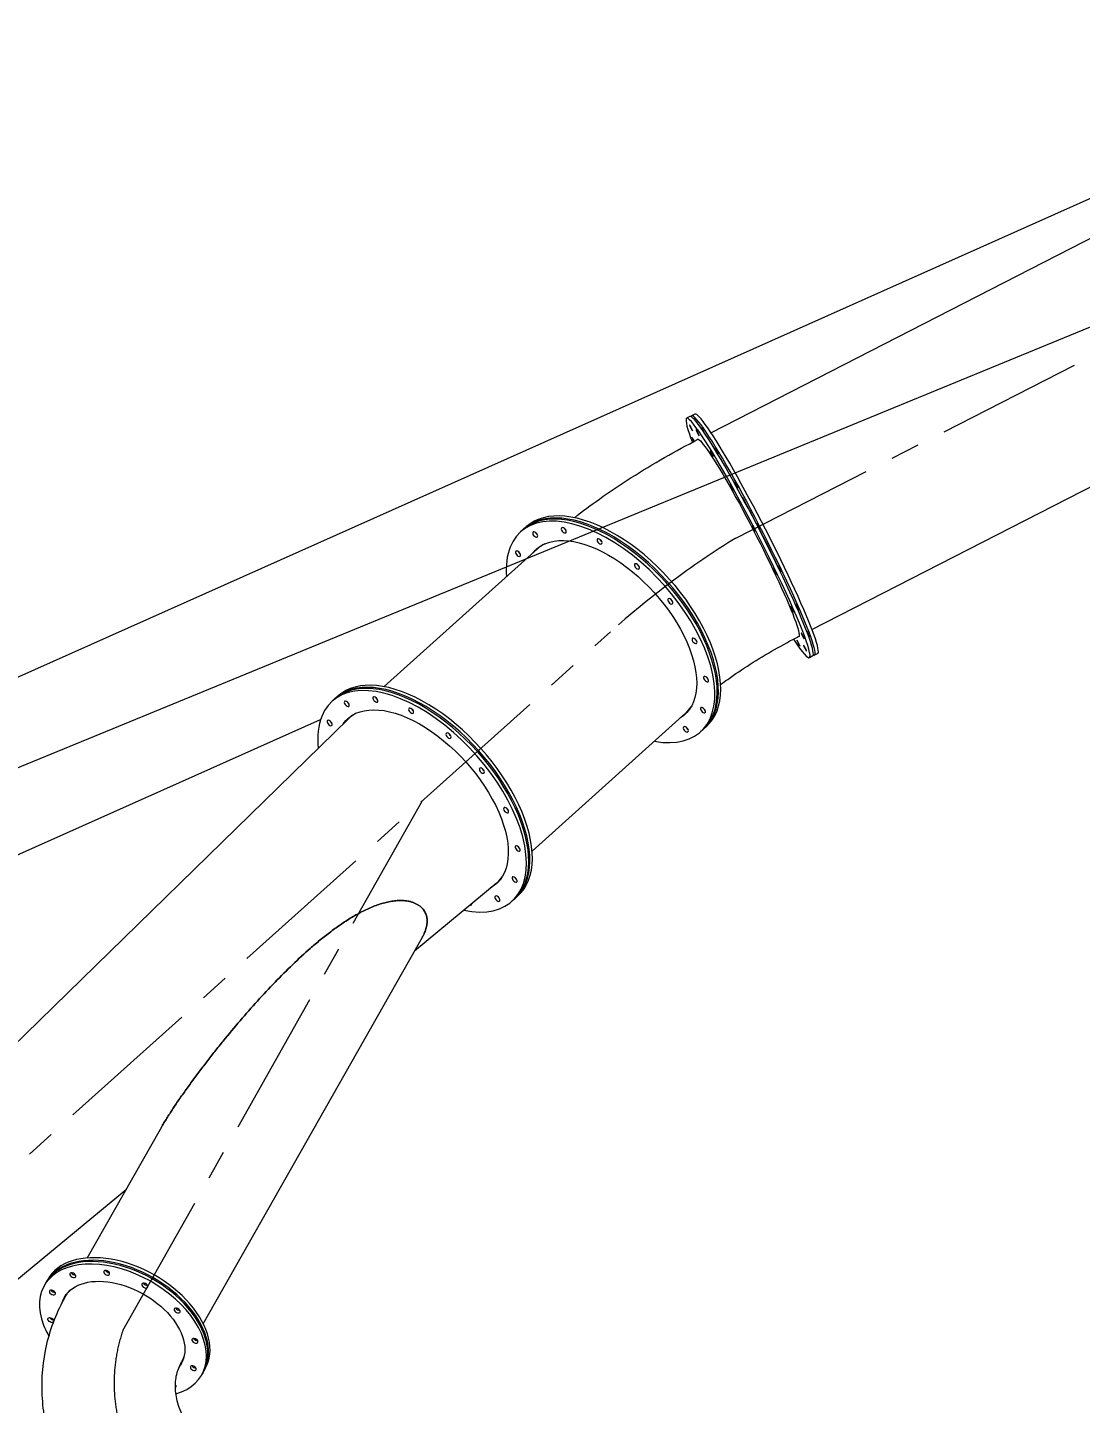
# Model space of a CAD drawing. Header units: inches. Extents: x -350577 to -266477, y -437959 to -377535.
# Drawn here: x -344682 to -342431, y -393571 to -390630 of the extents above; entities that cross this region are included whole.
import ezdxf

# ---------------------------------------------------------------- set-up
doc = ezdxf.new("R2010")
doc.units = ezdxf.units.IN
doc.header["$MEASUREMENT"] = 0
doc.linetypes.add('CENTER', pattern=[2, 1.25, -0.25, 0.25, -0.25])
doc.layers.add('CENTER       (itatec)', color=4, linetype='CENTER', lineweight=9)
doc.layers.add('ORGINAL (itatec)', color=3, linetype='Continuous', lineweight=9)
doc.styles.add('Geniso', font='geniso.shx', dxfattribs={"oblique": 15})
doc.dimstyles.new('scale 1b100', dxfattribs={"dimscale": 100, "dimtxt": 3, "dimasz": 2.5, "dimexe": 1, "dimexo": 1, "dimgap": 1, "dimtad": 1, "dimdec": 0, "dimzin": 0, "dimdsep": 46, "dimtxsty": 'Geniso', "dimcen": 0, "dimclrd": 1, "dimclre": 1, "dimclrt": 7, "dimadec": 0, "dimazin": 0, "dimtfac": 1, "dimtdec": 0, "dimtmove": 0, "dimatfit": 3, "dimfxl": 0.75, "dimtolj": 1, "dimtzin": 0, "dimarcsym": 0})

# ---------------------------------------------------------------- blocks, each defined once
blk = doc.blocks.new('*D31')
at = {"layer": 'Defpoints', "color": 0, "transparency": 16777216}
for p in [(-345505.2, -381405.4), (-331896.3, -383693), (-345505.2, -394816.5)]:
    blk.add_point(p, dxfattribs=at)
at = {"layer": 'ORGINAL (itatec)', "color": 1, "lineweight": -2, "transparency": 16777216}
for p, q in [((-345505.2, -394716.5), (-345505.2, -381305.4)), ((-331896.3, -383593), (-331896.3, -381305.4)), ((-332146.3, -381405.4), (-345255.2, -381405.4))]:
    blk.add_line(p, q, dxfattribs=at)
at = {"layer": 'ORGINAL (itatec)', "color": 1, "transparency": 16777216}
for points in [[(-345255.2, -381363.7), (-345255.2, -381447.1), (-345505.2, -381405.4)], [(-332146.3, -381363.7), (-332146.3, -381447.1), (-331896.3, -381405.4)]]:
    blk.add_solid(points, dxfattribs=at)
at = {"layer": 'ORGINAL (itatec)', "color": 7, "transparency": 16777216, "insert": (-338700.7, -381155.4), "char_height": 300, "attachment_point": 5, "style": 'Geniso'}
blk.add_mtext('\\A1;13609', dxfattribs=at)

msp = doc.modelspace()

# ---------------------------------------------------------------- linework, layer by layer
at = {"layer": 'CENTER       (itatec)', "ltscale": 250}
for points in [[(-345505.2, -394816.5), (-345505.2, -394046, -0.200576), (-345328.5, -393623.1), (-343435.8, -391922, -0.044523), (-343167.9, -391721.3), (-336251.6, -388191.3)], [(-343505.2, -395611.1), (-343505.2, -394904.9, 0.180036), (-343613.9, -394612.8), (-344403.9, -393764.1, -0.276852), (-344478.1, -393415.2, -0.797153), (-344478.1, -393415.2), (-343838.5, -392284)]]:
    msp.add_lwpolyline(points, format="xyb", dxfattribs=at)
at = {"layer": 'ORGINAL (itatec)', "extrusion": (0, 1, 0)}
for p, q in [((-344873.5, -392094.5), (-341792.7, -390719.1)), ((-343221.1, -391496.1), (-341767.8, -390750.6)), ((-343005.2, -391916.9), (-341551.9, -391171.4)), ((-343266, -391461.8), (-343273.1, -391465.4)), ((-343255.4, -391456.3), (-343262.5, -391460)), ((-343623, -391703.7), (-343628, -391708.2)), ((-343615.4, -391696.9), (-343620.4, -391701.4)), ((-343591.4, -391743.9), (-343919.7, -392039)), ((-343003.6, -391973.4), (-343010.7, -391977.1)), ((-342992.9, -391968), (-343000, -391971.6)), ((-344018.1, -392058.8), (-344023.1, -392063.4)), ((-344025.7, -392065.6), (-344030.7, -392070.2)), ((-345049.5, -393136.5), (-343996.1, -392107.7)), ((-344732, -392411.4), (-344055.4, -392109.3)), ((-343275.2, -392095.7), (-343603.5, -392390.8)), ((-343238.6, -392131.3), (-343243.6, -392135.9)), ((-343231, -392124.5), (-343236.1, -392129.1)), ((-343854.7, -392603.8), (-343680, -392459.4)), ((-343641.3, -392493.3), (-343646.4, -392497.8)), ((-343633.7, -392486.5), (-343638.8, -392491)), ((-344306.2, -393400.8), (-343838, -392574.3)), ((-344554.2, -393260.4), (-344398, -392984.7)), ((-344815, -393397.6), (-344470.7, -393113)), ((-344643.4, -393314.3), (-344646.4, -393319.8)), ((-344638.7, -393306.2), (-344641.8, -393311.6)), ((-344302, -393496.9), (-344305.1, -393502.4)), ((-344306.6, -393505.1), (-344309.7, -393510.5))]:
    msp.add_line(p, q, dxfattribs=at)
at = {"layer": 'ORGINAL (itatec)'}
msp.add_lwpolyline([(-345033.4, -393916.5), (-345105.2, -392712.9, -0.280798), (-344799.5, -392251.5), (-341661.3, -390961.7)], format="xyb", dxfattribs=at)
for centre, major_axis, ratio, start_param, end_param in [((-343141.9, -391721.3), (-131.2, 255.8), 0.075568, 0.046224, 0.605265), ((-343141.9, -391721.3), (131.2, -255.8), 0.075568, -0.604205, 3.187816), ((-343134.8, -391717.6), (131.2, -255.8), 0.075568, 0, 3.141593), ((-343131.2, -391715.8), (-131.2, 255.8), 0.075568, 0.046224, 0.091923), ((-343131.2, -391715.8), (131.2, -255.8), 0.075568, -0.091923, 3.187816), ((-343124.1, -391712.1), (131.2, -255.8), 0.075568, 0, 3.141593), ((-343430.8, -391917.5), (192.2, -213.8), 0.528892, 0, 3.141593), ((-343423.2, -391910.7), (192.2, -213.8), 0.528892, 0, 3.141593), ((-343435.8, -391922), (192.2, -213.8), 0.528892, -0.604813, 3.39528), ((-343428.3, -391915.2), (192.2, -213.8), 0.528892, -0.011163, 3.152756), ((-343591.8, -391709.3), (4.68, -5.21), 0.528892, -1.981233, -1.16036), ((-343530.6, -391700.1), (4.68, -5.21), 0.528892, -1.981233, -1.16036), ((-343433.3, -391919.8), (-158.1, 175.9), 0.528892, -0.143043, 0), ((-343425.7, -391913), (-158.1, 175.9), 0.528892, 0.015249, 0.040721), ((-343454.3, -391724), (4.68, -5.21), 0.528892, -1.981233, -1.16036), ((-343435.8, -391922), (-192.2, 213.8), 0.528892, 0.253687, 0.604813), ((-343628.4, -391750.2), (4.68, -5.21), 0.528892, -1.981233, -1.16036), ((-343374.3, -391777.4), (4.68, -5.21), 0.528892, -1.981233, -1.16036), ((-343303, -391852), (4.68, -5.21), 0.528892, -1.981233, -1.16036), ((-343251.1, -391936.7), (4.68, -5.21), 0.528892, -1.981233, -1.16036), ((-343825.9, -392272.7), (192.2, -213.8), 0.528892, 0, 3.141593), ((-343838.5, -392284), (192.2, -213.8), 0.528892, -0.627577, 3.39528), ((-343833.5, -392279.5), (192.2, -213.8), 0.528892, 0, 3.141593), ((-343831, -392277.2), (192.2, -213.8), 0.528892, -0.011163, 3.152756), ((-343226.6, -392018.4), (4.68, -5.21), 0.528892, -1.981233, -1.16036), ((-343933.3, -392062.1), (4.68, -5.21), 0.528892, -1.981233, -1.16036), ((-343994.5, -392071.3), (4.68, -5.21), 0.528892, -1.981233, -1.16036), ((-343857, -392086), (4.68, -5.21), 0.528892, -1.981233, -1.16036), ((-343433.3, -391919.8), (158.1, -175.9), 0.528892, 0, 0.143043), ((-343425.7, -391913), (158.1, -175.9), 0.528892, -0.040721, -0.015249), ((-343233.1, -392084.8), (4.68, -5.21), 0.528892, -1.981233, -1.16036), ((-343838.5, -392284), (-192.2, 213.8), 0.528892, 0.253687, 0.627577), ((-344031.1, -392112.2), (4.68, -5.21), 0.528892, -1.981233, -1.16036), ((-343836, -392281.7), (-158.1, 175.9), 0.528892, -0.143043, 0.021905), ((-343828.4, -392274.9), (-158.1, 175.9), 0.528892, 0.015249, 0.040721), ((-343777, -392139.3), (4.68, -5.21), 0.528892, -1.981233, -1.16036), ((-343269.8, -392125.7), (4.68, -5.21), 0.528892, -1.981233, -1.16036), ((-343705.7, -392214), (4.68, -5.21), 0.528892, -1.981233, -1.16036), ((-343653.8, -392298.6), (4.68, -5.21), 0.528892, -1.981233, -1.16036), ((-343629.3, -392380.4), (4.68, -5.21), 0.528892, -1.981233, -1.16036), ((-343836, -392281.7), (158.1, -175.9), 0.528892, -0.021905, 0.143043), ((-343828.4, -392274.9), (158.1, -175.9), 0.528892, -0.040721, -0.015249), ((-343635.9, -392446.7), (4.68, -5.21), 0.528892, -1.981233, -1.16036), ((-343672.5, -392487.6), (4.68, -5.21), 0.528892, -1.981233, -1.16036), ((-344475, -393409.7), (168.4, -95.4), 0.62281, 0, 3.141593), ((-344473.4, -393407), (168.4, -95.4), 0.62281, -0.012984, 3.154577), ((-344470.4, -393401.5), (168.4, -95.4), 0.62281, 0, 3.141593), ((-344478.1, -393415.2), (168.4, -95.4), 0.62281, -0.543592, 3.701899), ((-344581.9, -393291.9), (6.09, -3.45), 0.62281, -2.340917, -0.800676), ((-344509.6, -393286.4), (6.09, -3.45), 0.62281, -2.340917, -0.800676), ((-344428, -393314), (6.09, -3.45), 0.62281, -2.340917, -0.800676), ((-344625.6, -393328.9), (6.09, -3.45), 0.62281, -2.340917, -0.800676), ((-344359, -393367.2), (6.09, -3.45), 0.62281, -2.340917, -0.800676), ((-344478.1, -393415.2), (168.4, -95.4), 0.62281, -2.581287, -2.318189), ((-344628.9, -393387.6), (6.09, -3.45), 0.62281, -2.340917, -0.800676), ((-344321.1, -393431.9), (6.09, -3.45), 0.62281, -2.340917, -0.800676), ((-344324.4, -393490.5), (6.09, -3.45), 0.62281, -2.340917, -0.800676), ((-344368.1, -393527.6), (6.09, -3.45), 0.62281, -0.885684, -0.800676)]:
    msp.add_ellipse(centre, major_axis=major_axis, ratio=ratio, start_param=start_param, end_param=end_param, dxfattribs=at)
at = {"layer": 'ORGINAL (itatec)', "extrusion": (0, 0, -1)}
for centre, major_axis, ratio, start_param, end_param in [((-343263.5, -391486.1), (-3.19, 6.23), 0.075568, -3.187816, 3.095369), ((-343249.6, -391496.4), (-3.19, 6.23), 0.075568, -3.187816, 3.095369), ((-343141.9, -391721.3), (-108.4, 211.3), 0.075568, -0.046224, 3.232826), ((-343239, -391490.9), (-3.19, 6.23), 0.075568, -1.026541, 2.066896), ((-343259, -391511.7), (-3.19, 6.23), 0.075568, -2.082458, 2.08142), ((-343141.9, -391721.3), (-108.4, 211.3), 0.075568, -0.09222, -0.046224), ((-343208.6, -391535.4), (-3.19, 6.23), 0.075568, -3.187816, 3.095369), ((-343219.3, -391540.8), (-3.19, 6.23), 0.075568, -3.187816, 3.095369), ((-343177.2, -391612.8), (-3.19, 6.23), 0.075568, -3.187816, 3.095369), ((-343166.5, -391607.3), (-3.19, 6.23), 0.075568, -3.187816, 3.095369), ((-343131.2, -391715.8), (108.4, -211.3), 0.075568, -1.930778, -1.210815), ((-343596.8, -391713.9), (-4.68, 5.21), 0.528892, -3.39528, 2.887905), ((-343535.7, -391704.7), (-4.68, 5.21), 0.528892, -3.39528, 2.887905), ((-343129.7, -391701.2), (-3.19, 6.23), 0.075568, -3.187816, 3.095369), ((-343119, -391695.8), (-3.19, 6.23), 0.075568, -3.187816, 3.095369), ((-343435.8, -391922), (-158.8, 176.6), 0.528892, -0.091799, 3.233391), ((-343459.3, -391728.5), (-4.68, 5.21), 0.528892, -3.39528, 2.887905), ((-343633.5, -391754.8), (-4.68, 5.21), 0.528892, -3.39528, 2.887905), ((-343430.8, -391917.5), (-158.8, 176.6), 0.528892, -0.091799, -0.027029), ((-343428.3, -391915.2), (-158.8, 176.6), 0.528892, -0.091799, -0.04055), ((-343423.2, -391910.7), (-158.8, 176.6), 0.528892, -0.093053, -0.067616), ((-343379.4, -391781.9), (-4.68, 5.21), 0.528892, -3.39528, 2.887905), ((-343084.1, -391792.7), (-3.19, 6.23), 0.075568, -3.187816, 3.095369), ((-343073.4, -391787.3), (-3.19, 6.23), 0.075568, -3.187816, 3.095369), ((-343308, -391856.6), (-4.68, 5.21), 0.528892, -3.39528, 2.887905), ((-343047.2, -391873.3), (-3.19, 6.23), 0.075568, -3.187816, 3.095369), ((-343036.6, -391867.9), (-3.19, 6.23), 0.075568, -3.187816, 3.095369), ((-343256.2, -391941.2), (-4.68, 5.21), 0.528892, -3.39528, 2.887905), ((-343034.2, -391946.1), (-3.19, 6.23), 0.075568, -3.187816, 3.095369), ((-343024.8, -391930.8), (-3.19, 6.23), 0.075568, -3.187816, 3.095369), ((-343014.2, -391925.3), (-3.19, 6.23), 0.075568, 0.370625, 3.095369), ((-343014.2, -391925.3), (3.19, -6.23), 0.075568, -0.046224, 1.563683), ((-343020.2, -391956.4), (-3.19, 6.23), 0.075568, -3.187816, 3.095369), ((-343231.6, -392022.9), (-4.68, 5.21), 0.528892, -3.39528, 2.887905), ((-343938.4, -392066.6), (-4.68, 5.21), 0.528892, -3.39528, 2.887905), ((-343838.5, -392284), (-158.8, 176.6), 0.528892, -0.119949, 3.261541), ((-343999.5, -392075.8), (-4.68, 5.21), 0.528892, -3.39528, 2.887905), ((-343862, -392090.5), (-4.68, 5.21), 0.528892, -3.39528, 2.887905), ((-343423.2, -391910.7), (158.8, -176.6), 0.528892, 0.067616, 0.093053), ((-343238.2, -392089.3), (-4.68, 5.21), 0.528892, -3.39528, 2.887905), ((-344036.2, -392116.7), (-4.68, 5.21), 0.528892, -3.39528, 2.887905), ((-343833.5, -392279.5), (-158.8, 176.6), 0.528892, -0.107002, -0.027029), ((-343831, -392277.2), (-158.8, 176.6), 0.528892, -0.099727, -0.04055), ((-343825.9, -392272.7), (-158.8, 176.6), 0.528892, -0.093053, -0.067616), ((-343430.8, -391917.5), (158.8, -176.6), 0.528892, 0.027029, 0.091799), ((-343428.3, -391915.2), (158.8, -176.6), 0.528892, 0.04055, 0.091799), ((-343782.1, -392143.8), (-4.68, 5.21), 0.528892, -3.39528, 2.887905), ((-343274.8, -392130.2), (-4.68, 5.21), 0.528892, -3.39528, 2.887905), ((-343710.8, -392218.5), (-4.68, 5.21), 0.528892, -3.39528, 2.887905), ((-343658.9, -392303.2), (-4.68, 5.21), 0.528892, -3.39528, 2.887905), ((-343634.3, -392384.9), (-4.68, 5.21), 0.528892, -3.39528, 2.887905), ((-343640.9, -392451.3), (-4.68, 5.21), 0.528892, -3.39528, 2.887905), ((-343833.5, -392279.5), (158.8, -176.6), 0.528892, 0.027029, 0.107002), ((-343831, -392277.2), (158.8, -176.6), 0.528892, 0.04055, 0.099727), ((-343825.9, -392272.7), (158.8, -176.6), 0.528892, 0.067616, 0.093053), ((-343738.7, -392501.4), (4.68, -5.21), 0.528892, -0.741575, -0.253687), ((-343677.5, -392492.2), (-4.68, 5.21), 0.528892, -3.39528, 2.887905), ((-343738.7, -392501.4), (4.68, -5.21), 0.528892, -0.253687, 0.785384), ((-344585, -393297.3), (-6.09, 3.45), 0.62281, -3.701898642847374, 2.581286664332212), ((-344512.7, -393291.9), (-6.09, 3.45), 0.62281, -3.701898642847374, 2.581286664332212), ((-344478.1, -393415.2), (-124.9, 70.7), 0.62281, -0.13458, 3.222745), ((-344431.1, -393319.5), (-6.09, 3.45), 0.62281, -3.701898642847374, 2.581286664332212), ((-344628.7, -393334.3), (-6.09, 3.45), 0.62281, -3.701898642847374, 2.581286664332212), ((-344475, -393409.7), (-124.9, 70.7), 0.62281, -0.122802, -0.035023), ((-344473.4, -393407), (-124.9, 70.7), 0.62281, -0.119669, -0.052548), ((-344476.5, -393412.3), (-124, 70.2), 0.62281, 0, 0.174747), ((-344470.4, -393401.5), (-124.9, 70.7), 0.62281, -0.119702, -0.087652), ((-344471.9, -393404.3), (-124, 70.2), 0.62281, -0.052225, -0.020597), ((-344362.1, -393372.7), (-6.09, 3.45), 0.62281, -3.701898642847374, 2.581286664332212), ((-344632, -393393), (6.09, -3.45), 0.62281, 0.020032, 5.722879), ((-344632, -393393), (6.09, -3.45), 0.62281, -0.560306, -0.212458), ((-344324.1, -393437.3), (-6.09, 3.45), 0.62281, -3.701898642847373, 2.581286664332213), ((-344476.5, -393412.3), (124, -70.2), 0.62281, -0.174747, 0), ((-344475, -393409.7), (124.9, -70.7), 0.62281, 0.035023, 0.105845), ((-344473.4, -393407), (124.9, -70.7), 0.62281, 0.052548, 0.113575), ((-344470.4, -393401.5), (124.9, -70.7), 0.62281, 0.087652, 0.119702), ((-344471.9, -393404.3), (124, -70.2), 0.62281, 0.020597, 0.052225), ((-344327.5, -393496), (-6.09, 3.45), 0.62281, -3.701898642847374, 2.581286664332212), ((-344371.1, -393533), (6.09, -3.45), 0.62281, -0.950862, -0.560306), ((-344371.1, -393533), (6.09, -3.45), 0.62281, -0.560306, 0.267409)]:
    msp.add_ellipse(centre, major_axis=major_axis, ratio=ratio, start_param=start_param, end_param=end_param, dxfattribs=at)
at = {"layer": 'ORGINAL (itatec)'}
for points, knots in [([(-343513, -391677.8), (-343495.6, -391664.3), (-343477.8, -391651), (-343437.4, -391622.3), (-343414.7, -391607), (-343368.2, -391577.3), (-343344.4, -391563), (-343296.6, -391535.6), (-343272.7, -391522.6), (-343248.4, -391510.1)], [4.0213848, 4.0213848, 4.0213848, 4.0213848, 4.1105181, 4.1105181, 4.2183333, 4.2183333, 4.3261486, 4.3261486, 4.4307321, 4.4307321, 4.4307321, 4.4307321]), ([(-343200.4, -392034.4), (-343195.5, -392030.7), (-343190.5, -392027.1), (-343170, -392012.5), (-343153.9, -392001.6), (-343120.3, -391980.3), (-343102.9, -391969.7), (-343067.9, -391949.7), (-343050.4, -391940.1), (-343032.5, -391930.9)], [4.0747779, 4.0747779, 4.0747779, 4.0747779, 4.1105181, 4.1105181, 4.2183333, 4.2183333, 4.3261486, 4.3261486, 4.4296165, 4.4296165, 4.4296165, 4.4296165]), ([(-344398, -392984.7), (-344397, -392982.9), (-344395.9, -392981), (-344392.9, -392975.8), (-344390.9, -392972.5), (-344386.8, -392965.8), (-344384.8, -392962.5), (-344380.7, -392955.9), (-344378.6, -392952.7), (-344372.4, -392943.1), (-344368.4, -392937), (-344361.9, -392927.3), (-344359.3, -392923.5), (-344354.1, -392915.9), (-344351.4, -392912.2), (-344343.4, -392900.8), (-344338, -392893.3), (-344327.1, -392878.2), (-344321.5, -392870.7), (-344310.3, -392855.8), (-344304.6, -392848.3), (-344293.1, -392833.4), (-344287.3, -392826), (-344275.6, -392811.2), (-344269.7, -392803.9), (-344251.8, -392781.9), (-344239.7, -392767.4), (-344215.3, -392738.8), (-344202.9, -392724.8), (-344178, -392697.3), (-344165.5, -392683.8), (-344140.3, -392657.8), (-344127.7, -392645.2), (-344102.6, -392621), (-344090, -392609.4), (-344070.6, -392592.5), (-344063.5, -392586.4), (-344048.9, -392574.5), (-344041.4, -392568.6), (-344026, -392557), (-344018.2, -392551.4), (-344002.3, -392540.6), (-343994.3, -392535.4), (-343978, -392525.8), (-343969.8, -392521.4), (-343957.5, -392515.3), (-343953.3, -392513.4), (-343945.1, -392509.9), (-343941, -392508.2), (-343932.8, -392505.2), (-343928.6, -392503.8), (-343920.5, -392501.4), (-343916.4, -392500.3), (-343908.3, -392498.5), (-343904.3, -392497.8), (-343896.4, -392496.7), (-343892.5, -392496.4), (-343886.4, -392496.1), (-343884.1, -392496.1), (-343879.6, -392496.2), (-343877.4, -392496.4), (-343872.9, -392496.8), (-343870.7, -392497.1), (-343866.3, -392497.9), (-343864.1, -392498.4), (-343859.9, -392499.6), (-343857.9, -392500.3), (-343854, -392501.9), (-343852.1, -392502.7), (-343848.5, -392504.6), (-343846.8, -392505.7), (-343843.6, -392507.9), (-343842.1, -392509.1), (-343839.8, -392511.2), (-343838.8, -392512.2), (-343836.8, -392514.4), (-343835.9, -392515.5), (-343834.2, -392517.8), (-343833.4, -392519.1), (-343832, -392521.6), (-343831.4, -392523), (-343830.2, -392525.7), (-343829.7, -392527.2), (-343828.9, -392530.1), (-343828.5, -392531.5), (-343828, -392534.5), (-343827.9, -392536), (-343827.7, -392539.1), (-343827.7, -392540.6), (-343827.8, -392543.6), (-343827.9, -392545.2), (-343828.3, -392548.4), (-343828.6, -392550), (-343829.3, -392553.4), (-343829.8, -392555.1), (-343830.8, -392558.6), (-343831.4, -392560.3), (-343832.8, -392563.9), (-343833.6, -392565.6), (-343835.2, -392569.2), (-343836.1, -392570.9), (-343837.4, -392573.2), (-343837.7, -392573.7), (-343838, -392574.3)], [638.10387, 638.10387, 638.10387, 638.10387, 644.117054, 644.117054, 655.106376, 655.106376, 666.095698, 666.095698, 677.08502, 677.08502, 699.063664, 699.063664, 713.471163, 713.471163, 727.878663, 727.878663, 756.693662, 756.693662, 785.508661, 785.508661, 814.32366, 814.32366, 843.138659, 843.138659, 871.953658, 871.953658, 929.583656, 929.583656, 987.213653, 987.213653, 1044.843651, 1044.843651, 1102.473649, 1102.473649, 1160.103647, 1160.103647, 1191.740397, 1191.740397, 1223.377146, 1223.377146, 1255.013896, 1255.013896, 1286.650646, 1286.650646, 1318.287395, 1318.287395, 1334.10577, 1334.10577, 1349.924145, 1349.924145, 1365.74252, 1365.74252, 1381.560895, 1381.560895, 1397.37927, 1397.37927, 1413.197644, 1413.197644, 1422.20644, 1422.20644, 1431.215235, 1431.215235, 1440.22403, 1440.22403, 1449.232825, 1449.232825, 1458.24162, 1458.24162, 1467.250415, 1467.250415, 1476.25921, 1476.25921, 1485.268005, 1485.268005, 1492.061515, 1492.061515, 1498.855025, 1498.855025, 1505.648534, 1505.648534, 1512.442044, 1512.442044, 1519.235553, 1519.235553, 1526.029063, 1526.029063, 1532.822573, 1532.822573, 1539.616082, 1539.616082, 1546.409592, 1546.409592, 1553.203102, 1553.203102, 1559.996611, 1559.996611, 1566.790121, 1566.790121, 1573.58363, 1573.58363, 1580.37714, 1580.37714, 1582.444943, 1582.444943, 1582.444943, 1582.444943]), ([(-343838, -392574.3), (-343837.7, -392573.7), (-343837.4, -392573.2), (-343836.1, -392570.9), (-343835.2, -392569.2), (-343833.6, -392565.6), (-343832.8, -392563.9), (-343831.4, -392560.3), (-343830.8, -392558.6), (-343829.8, -392555.1), (-343829.3, -392553.4), (-343828.6, -392550), (-343828.3, -392548.4), (-343827.9, -392545.2), (-343827.8, -392543.6), (-343827.7, -392540.6), (-343827.7, -392539.1), (-343827.9, -392536), (-343828, -392534.5), (-343828.5, -392531.5), (-343828.9, -392530.1), (-343829.7, -392527.2), (-343830.2, -392525.7), (-343831.4, -392523), (-343832, -392521.6), (-343833.4, -392519.1), (-343834.2, -392517.8), (-343835.9, -392515.5), (-343836.8, -392514.4), (-343838.8, -392512.2), (-343839.8, -392511.2), (-343842.1, -392509.1), (-343843.6, -392507.9), (-343846.8, -392505.7), (-343848.5, -392504.6), (-343852.1, -392502.7), (-343854, -392501.9), (-343857.9, -392500.3), (-343859.9, -392499.6), (-343864.1, -392498.4), (-343866.3, -392497.9), (-343870.7, -392497.1), (-343872.9, -392496.8), (-343877.4, -392496.4), (-343879.6, -392496.2), (-343884.1, -392496.1), (-343886.4, -392496.1), (-343892.5, -392496.4), (-343896.4, -392496.7), (-343904.3, -392497.8), (-343908.3, -392498.5), (-343916.4, -392500.3), (-343920.5, -392501.4), (-343928.6, -392503.8), (-343932.8, -392505.2), (-343941, -392508.2), (-343945.1, -392509.9), (-343953.3, -392513.4), (-343957.5, -392515.3), (-343969.8, -392521.4), (-343978, -392525.8), (-343994.3, -392535.4), (-344002.3, -392540.6), (-344018.2, -392551.4), (-344026, -392557), (-344041.4, -392568.6), (-344048.9, -392574.5), (-344063.5, -392586.4), (-344070.6, -392592.5), (-344090, -392609.4), (-344102.6, -392621), (-344127.7, -392645.2), (-344140.3, -392657.8), (-344165.5, -392683.8), (-344178, -392697.3), (-344202.9, -392724.8), (-344215.3, -392738.8), (-344239.7, -392767.4), (-344251.8, -392781.9), (-344269.7, -392803.9), (-344275.6, -392811.2), (-344287.3, -392826), (-344293.1, -392833.4), (-344304.6, -392848.3), (-344310.3, -392855.8), (-344321.5, -392870.7), (-344327.1, -392878.2), (-344338, -392893.3), (-344343.4, -392900.8), (-344351.4, -392912.2), (-344354.1, -392915.9), (-344359.3, -392923.5), (-344361.9, -392927.3), (-344368.4, -392937), (-344372.4, -392943.1), (-344378.6, -392952.7), (-344380.7, -392955.9), (-344384.8, -392962.5), (-344386.8, -392965.8), (-344390.9, -392972.5), (-344392.9, -392975.8), (-344395.9, -392981), (-344397, -392982.9), (-344398, -392984.7)], [336.683574, 336.683574, 336.683574, 336.683574, 338.751378, 338.751378, 345.544887, 345.544887, 352.338397, 352.338397, 359.131906, 359.131906, 365.925416, 365.925416, 372.718926, 372.718926, 379.512435, 379.512435, 386.305945, 386.305945, 393.099454, 393.099454, 399.892964, 399.892964, 406.686474, 406.686474, 413.479983, 413.479983, 420.273493, 420.273493, 427.067003, 427.067003, 433.860512, 433.860512, 442.869307, 442.869307, 451.878102, 451.878102, 460.886898, 460.886898, 469.895693, 469.895693, 478.904488, 478.904488, 487.913283, 487.913283, 496.922078, 496.922078, 505.930873, 505.930873, 521.749248, 521.749248, 537.567623, 537.567623, 553.385998, 553.385998, 569.204372, 569.204372, 585.022747, 585.022747, 600.841122, 600.841122, 632.477872, 632.477872, 664.114621, 664.114621, 695.751371, 695.751371, 727.388121, 727.388121, 759.02487, 759.02487, 816.654868, 816.654868, 874.284866, 874.284866, 931.914864, 931.914864, 989.544862, 989.544862, 1047.17486, 1047.17486, 1075.989859, 1075.989859, 1104.804858, 1104.804858, 1133.619857, 1133.619857, 1162.434856, 1162.434856, 1191.249855, 1191.249855, 1205.657354, 1205.657354, 1220.064854, 1220.064854, 1242.043498, 1242.043498, 1253.032819, 1253.032819, 1264.022141, 1264.022141, 1275.011463, 1275.011463, 1281.024647, 1281.024647, 1281.024647, 1281.024647]), ([(-344552.1, -393810.5), (-344564.1, -393794.8), (-344575.2, -393778.6), (-344604.3, -393730.2), (-344619.7, -393696.6), (-344641.9, -393626.7), (-344648.6, -393590.4), (-344652.2, -393517.1), (-344648.9, -393480.2), (-344632.1, -393408.6), (-344618.6, -393374), (-344600.5, -393342.1)], [2.540291, 2.540291, 2.540291, 2.540291, 2.658379, 2.658379, 2.880298, 2.880298, 3.102217, 3.102217, 3.324136, 3.324136, 3.546055, 3.546055, 3.546055, 3.546055]), ([(-344339.8, -393616.9), (-344340.2, -393616.3), (-344340.6, -393615.7), (-344349.1, -393601.4), (-344355.1, -393588), (-344363.2, -393562.7), (-344365.2, -393550.9), (-344366.3, -393529), (-344365.3, -393519), (-344360.9, -393500.1), (-344357.4, -393491.2), (-344352.5, -393482.6)], [2.648562, 2.648562, 2.648562, 2.648562, 2.6583792, 2.6583792, 2.8802981, 2.8802981, 3.102217, 3.102217, 3.3241359, 3.3241359, 3.5460548, 3.5460548, 3.5460548, 3.5460548])]:
    msp.add_open_spline(points, degree=3, knots=knots, dxfattribs=at)

# ---------------------------------------------------------------- dimensions: what is measured, and where the dimension line sits
dim = msp.add_linear_dim(base=(-345505.2, -381405.4), p1=(-331896.3, -383693), p2=(-345505.2, -394816.5), dimstyle='scale 1b100', dxfattribs=at)
dim.commit()
dim.dimension.update_dxf_attribs({"geometry": '*D31', "text_midpoint": (-338700.7, -381155.4)})

doc.saveas('drawing.dxf')
